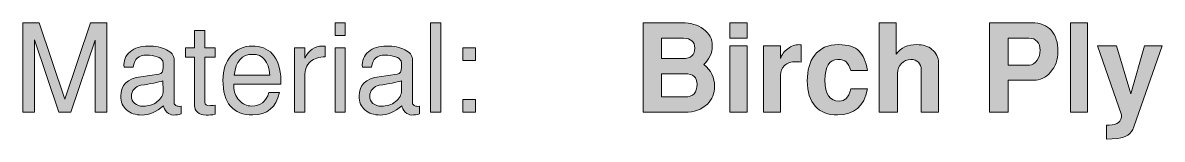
# Model space of a CAD drawing. Header units: inches. Extents: x 0.2 to 13, y -17.3 to -0.1.
# Drawn here: x 5.477 to 7.027, y -1.681 to -1.523 of the extents above; entities that cross this region are included whole.
import ezdxf

# ---------------------------------------------------------------- set-up
doc = ezdxf.new("R2010")
doc.units = ezdxf.units.IN
doc.header["$MEASUREMENT"] = 0
doc.layers.add('Layer 1', color=7, linetype='Continuous')

# ---------------------------------------------------------------- blocks, each defined once
blk = doc.blocks.new('block 22')
at = {"layer": 'Layer 1', "true_color": 0xed1f24}
h = blk.add_hatch(color=240, dxfattribs=at)
h.dxf.hatch_style = 2
h.paths.add_polyline_path([(5.5914, -1.6444), (5.5754, -1.6444), (5.5754, -1.5464), (5.5422, -1.6444), (5.5262, -1.6444), (5.493, -1.5459), (5.493, -1.6444), (5.477, -1.6444), (5.477, -1.5229), (5.4992, -1.5229), (5.5342, -1.6265), (5.5692, -1.5229), (5.5914, -1.5229)])
h = blk.add_hatch(color=240, dxfattribs=at)
h.dxf.hatch_style = 2
edge = h.paths.add_edge_path()
edge.add_spline(control_points=[(5.7385, -1.6473), (5.7344, -1.6481), (5.7304, -1.6485), (5.7265, -1.6485), (5.7216, -1.6485), (5.7177, -1.6471), (5.7147, -1.6443), (5.712, -1.6418), (5.7107, -1.639), (5.7107, -1.6358), (5.7107, -1.6358), (5.7107, -1.5698), (5.7107, -1.5698), (5.7107, -1.5698), (5.6985, -1.5698), (5.6985, -1.5698), (5.6985, -1.5698), (5.6985, -1.557), (5.6985, -1.557), (5.6985, -1.557), (5.7107, -1.557), (5.7107, -1.557), (5.7107, -1.557), (5.7107, -1.5333), (5.7107, -1.5333), (5.7107, -1.5333), (5.7247, -1.5333), (5.7247, -1.5333), (5.7247, -1.5333), (5.7247, -1.557), (5.7247, -1.557), (5.7247, -1.557), (5.7385, -1.557), (5.7385, -1.557), (5.7385, -1.557), (5.7385, -1.5698), (5.7385, -1.5698), (5.7385, -1.5698), (5.7247, -1.5698), (5.7247, -1.5698), (5.7247, -1.5698), (5.7247, -1.6314), (5.7247, -1.6314), (5.7247, -1.6342), (5.7268, -1.6356), (5.7309, -1.6356), (5.7325, -1.6356), (5.7351, -1.6353), (5.7385, -1.6348), (5.7385, -1.6348), (5.7385, -1.6473), (5.7385, -1.6473)], knot_values=[0, 0, 0, 0, 1, 1, 1, 2, 2, 2, 3, 3, 3, 4, 4, 4, 5, 5, 5, 6, 6, 6, 7, 7, 7, 8, 8, 8, 9, 9, 9, 10, 10, 10, 11, 11, 11, 12, 12, 12, 13, 13, 13, 14, 14, 14, 15, 15, 15, 16, 16, 16, 17, 17, 17, 17], degree=3, periodic=1)
h = blk.add_hatch(color=240, dxfattribs=at)
h.dxf.hatch_style = 2
h.paths.add_polyline_path([(5.9157, -1.5403), (5.9017, -1.5403), (5.9017, -1.5229), (5.9157, -1.5229)])
h.paths.add_polyline_path([(5.9157, -1.6444), (5.9017, -1.6444), (5.9017, -1.557), (5.9157, -1.557)])
h = blk.add_hatch(color=240, dxfattribs=at)
h.dxf.hatch_style = 2
h.paths.add_polyline_path([(6.0457, -1.6444), (6.0317, -1.6444), (6.0317, -1.5229), (6.0457, -1.5229)])
h = blk.add_hatch(color=240, dxfattribs=at)
h.dxf.hatch_style = 2
edge = h.paths.add_edge_path()
edge.add_spline(control_points=[(5.6925, -1.6468), (5.6891, -1.6478), (5.6855, -1.6483), (5.6817, -1.6483), (5.6787, -1.6483), (5.6758, -1.6469), (5.6731, -1.6442), (5.6704, -1.6415), (5.6689, -1.6386), (5.6685, -1.6356), (5.6584, -1.6441), (5.6486, -1.6483), (5.6392, -1.6483), (5.6304, -1.6483), (5.6234, -1.646), (5.6182, -1.6414), (5.613, -1.6369), (5.6104, -1.6306), (5.6104, -1.6226), (5.6104, -1.6074), (5.6194, -1.5986), (5.6375, -1.5962), (5.6375, -1.5962), (5.662, -1.5928), (5.662, -1.5928), (5.6659, -1.5923), (5.6679, -1.5891), (5.6679, -1.5833), (5.6679, -1.5784), (5.6677, -1.5756), (5.6674, -1.5748), (5.6664, -1.5725), (5.6638, -1.5706), (5.6596, -1.5691), (5.6555, -1.5677), (5.6508, -1.5669), (5.6454, -1.5669), (5.6399, -1.5669), (5.6357, -1.5682), (5.6329, -1.5707), (5.6301, -1.5732), (5.6282, -1.5773), (5.6273, -1.5831), (5.6273, -1.5831), (5.6147, -1.5831), (5.6147, -1.5831), (5.6139, -1.5744), (5.6167, -1.5675), (5.623, -1.5623), (5.6294, -1.5571), (5.6376, -1.5545), (5.6477, -1.5545), (5.6575, -1.5545), (5.6658, -1.5562), (5.6725, -1.5596), (5.6793, -1.5631), (5.6827, -1.5672), (5.6827, -1.5721), (5.6827, -1.5721), (5.6827, -1.6313), (5.6827, -1.6313), (5.6827, -1.6325), (5.6833, -1.6336), (5.6844, -1.6346), (5.6856, -1.6356), (5.6869, -1.6362), (5.6884, -1.6364), (5.6895, -1.6366), (5.6909, -1.6366), (5.6925, -1.6364), (5.6925, -1.6364), (5.6925, -1.6468), (5.6925, -1.6468)], knot_values=[0, 0, 0, 0, 1, 1, 1, 2, 2, 2, 3, 3, 3, 4, 4, 4, 5, 5, 5, 6, 6, 6, 7, 7, 7, 8, 8, 8, 9, 9, 9, 10, 10, 10, 11, 11, 11, 12, 12, 12, 13, 13, 13, 14, 14, 14, 15, 15, 15, 16, 16, 16, 17, 17, 17, 18, 18, 18, 19, 19, 19, 20, 20, 20, 21, 21, 21, 22, 22, 22, 23, 23, 23, 24, 24, 24, 24], degree=3, periodic=1)
edge = h.paths.add_edge_path()
edge.add_spline(control_points=[(5.6679, -1.6155), (5.6679, -1.6155), (5.6677, -1.6019), (5.6677, -1.6019), (5.661, -1.6038), (5.6509, -1.6058), (5.6376, -1.6078), (5.634, -1.6085), (5.631, -1.6102), (5.6285, -1.613), (5.626, -1.6158), (5.6247, -1.6189), (5.6247, -1.6224), (5.6247, -1.6264), (5.6262, -1.6298), (5.6292, -1.6324), (5.6321, -1.6351), (5.6359, -1.6364), (5.6405, -1.6364), (5.648, -1.6364), (5.6544, -1.6343), (5.6599, -1.6301), (5.6653, -1.6258), (5.668, -1.621), (5.6679, -1.6155)], knot_values=[0, 0, 0, 0, 1, 1, 1, 2, 2, 2, 3, 3, 3, 4, 4, 4, 5, 5, 5, 6, 6, 6, 7, 7, 7, 8, 8, 8, 8], degree=3, periodic=1)
h = blk.add_hatch(color=240, dxfattribs=at)
h.dxf.hatch_style = 2
edge = h.paths.add_edge_path()
edge.add_spline(control_points=[(5.828, -1.6011), (5.828, -1.6032), (5.828, -1.6049), (5.8279, -1.6063), (5.8279, -1.6063), (5.7642, -1.6063), (5.7642, -1.6063), (5.7641, -1.6071), (5.764, -1.6082), (5.764, -1.6096), (5.764, -1.6166), (5.7664, -1.6228), (5.7713, -1.6281), (5.7761, -1.6334), (5.7818, -1.6361), (5.7885, -1.6361), (5.8, -1.6361), (5.8078, -1.63), (5.8119, -1.6178), (5.8119, -1.6178), (5.8262, -1.6178), (5.8262, -1.6178), (5.8215, -1.638), (5.8095, -1.6481), (5.79, -1.6481), (5.7628, -1.6481), (5.7492, -1.6323), (5.7492, -1.6008), (5.7492, -1.5872), (5.7529, -1.5761), (5.7604, -1.5675), (5.7678, -1.5588), (5.7774, -1.5545), (5.789, -1.5545), (5.8005, -1.5545), (5.8096, -1.558), (5.8164, -1.5651), (5.824, -1.5732), (5.8279, -1.5852), (5.828, -1.6011)], knot_values=[0, 0, 0, 0, 1, 1, 1, 2, 2, 2, 3, 3, 3, 4, 4, 4, 5, 5, 5, 6, 6, 6, 7, 7, 7, 8, 8, 8, 9, 9, 9, 10, 10, 10, 11, 11, 11, 12, 12, 12, 13, 13, 13, 13], degree=3, periodic=1)
edge = h.paths.add_edge_path()
edge.add_spline(control_points=[(5.8132, -1.5939), (5.8114, -1.5752), (5.8035, -1.5658), (5.7896, -1.5658), (5.7751, -1.5658), (5.7668, -1.5752), (5.7647, -1.5939), (5.7647, -1.5939), (5.8132, -1.5939), (5.8132, -1.5939)], knot_values=[0, 0, 0, 0, 1, 1, 1, 2, 2, 2, 3, 3, 3, 3], degree=3, periodic=1)
h = blk.add_hatch(color=240, dxfattribs=at)
h.dxf.hatch_style = 2
edge = h.paths.add_edge_path()
edge.add_spline(control_points=[(5.8885, -1.5693), (5.88, -1.5693), (5.8733, -1.5714), (5.8684, -1.5756), (5.8631, -1.5803), (5.8605, -1.5869), (5.8605, -1.5955), (5.8605, -1.5955), (5.8605, -1.6444), (5.8605, -1.6444), (5.8605, -1.6444), (5.8465, -1.6444), (5.8465, -1.6444), (5.8465, -1.6444), (5.8465, -1.557), (5.8465, -1.557), (5.8465, -1.557), (5.8605, -1.557), (5.8605, -1.557), (5.8605, -1.557), (5.8605, -1.5709), (5.8605, -1.5709), (5.8661, -1.56), (5.8741, -1.5545), (5.8845, -1.5545), (5.8854, -1.5545), (5.8868, -1.5546), (5.8885, -1.5548), (5.8885, -1.5548), (5.8885, -1.5693), (5.8885, -1.5693)], knot_values=[0, 0, 0, 0, 1, 1, 1, 2, 2, 2, 3, 3, 3, 4, 4, 4, 5, 5, 5, 6, 6, 6, 7, 7, 7, 8, 8, 8, 9, 9, 9, 10, 10, 10, 10], degree=3, periodic=1)
h = blk.add_hatch(color=240, dxfattribs=at)
h.dxf.hatch_style = 2
edge = h.paths.add_edge_path()
edge.add_spline(control_points=[(6.0167, -1.6468), (6.0132, -1.6478), (6.0096, -1.6483), (6.0059, -1.6483), (6.0029, -1.6483), (6, -1.6469), (5.9973, -1.6442), (5.9945, -1.6415), (5.993, -1.6386), (5.9927, -1.6356), (5.9826, -1.6441), (5.9728, -1.6483), (5.9634, -1.6483), (5.9546, -1.6483), (5.9476, -1.646), (5.9424, -1.6414), (5.9371, -1.6369), (5.9345, -1.6306), (5.9345, -1.6226), (5.9345, -1.6074), (5.9436, -1.5986), (5.9616, -1.5962), (5.9616, -1.5962), (5.9862, -1.5928), (5.9862, -1.5928), (5.9901, -1.5923), (5.992, -1.5891), (5.992, -1.5833), (5.992, -1.5784), (5.9919, -1.5756), (5.9915, -1.5748), (5.9905, -1.5725), (5.9879, -1.5706), (5.9838, -1.5691), (5.9796, -1.5677), (5.9749, -1.5669), (5.9696, -1.5669), (5.9641, -1.5669), (5.9599, -1.5682), (5.9571, -1.5707), (5.9542, -1.5732), (5.9524, -1.5773), (5.9515, -1.5831), (5.9515, -1.5831), (5.9389, -1.5831), (5.9389, -1.5831), (5.9381, -1.5744), (5.9409, -1.5675), (5.9472, -1.5623), (5.9535, -1.5571), (5.9617, -1.5545), (5.9719, -1.5545), (5.9816, -1.5545), (5.9899, -1.5562), (5.9967, -1.5596), (6.0035, -1.5631), (6.0069, -1.5672), (6.0069, -1.5721), (6.0069, -1.5721), (6.0069, -1.6313), (6.0069, -1.6313), (6.0069, -1.6325), (6.0074, -1.6336), (6.0086, -1.6346), (6.0098, -1.6356), (6.0111, -1.6362), (6.0125, -1.6364), (6.0136, -1.6366), (6.015, -1.6366), (6.0167, -1.6364), (6.0167, -1.6364), (6.0167, -1.6468), (6.0167, -1.6468)], knot_values=[0, 0, 0, 0, 1, 1, 1, 2, 2, 2, 3, 3, 3, 4, 4, 4, 5, 5, 5, 6, 6, 6, 7, 7, 7, 8, 8, 8, 9, 9, 9, 10, 10, 10, 11, 11, 11, 12, 12, 12, 13, 13, 13, 14, 14, 14, 15, 15, 15, 16, 16, 16, 17, 17, 17, 18, 18, 18, 19, 19, 19, 20, 20, 20, 21, 21, 21, 22, 22, 22, 23, 23, 23, 24, 24, 24, 24], degree=3, periodic=1)
edge = h.paths.add_edge_path()
edge.add_spline(control_points=[(5.992, -1.6155), (5.992, -1.6155), (5.9919, -1.6019), (5.9919, -1.6019), (5.9852, -1.6038), (5.9751, -1.6058), (5.9617, -1.6078), (5.9582, -1.6085), (5.9552, -1.6102), (5.9526, -1.613), (5.9501, -1.6158), (5.9489, -1.6189), (5.9489, -1.6224), (5.9489, -1.6264), (5.9503, -1.6298), (5.9533, -1.6324), (5.9563, -1.6351), (5.9601, -1.6364), (5.9647, -1.6364), (5.9721, -1.6364), (5.9786, -1.6343), (5.984, -1.6301), (5.9895, -1.6258), (5.9921, -1.621), (5.992, -1.6155)], knot_values=[0, 0, 0, 0, 1, 1, 1, 2, 2, 2, 3, 3, 3, 4, 4, 4, 5, 5, 5, 6, 6, 6, 7, 7, 7, 8, 8, 8, 8], degree=3, periodic=1)
h = blk.add_hatch(color=240, dxfattribs=at)
h.dxf.hatch_style = 2
h.paths.add_polyline_path([(6.0929, -1.5743), (6.0755, -1.5743), (6.0755, -1.557), (6.0929, -1.557)])
h.paths.add_polyline_path([(6.0929, -1.6444), (6.0755, -1.6444), (6.0755, -1.6271), (6.0929, -1.6271)])
at = {"layer": 'Layer 1', "lineweight": 0}
for points in [[(5.5914, -1.6444), (5.5754, -1.6444), (5.5754, -1.5464), (5.5422, -1.6444), (5.5262, -1.6444), (5.493, -1.5459), (5.493, -1.6444), (5.477, -1.6444), (5.477, -1.5229), (5.4992, -1.5229), (5.5342, -1.6265), (5.5692, -1.5229), (5.5914, -1.5229), (5.5914, -1.6444)], [(5.9157, -1.5403), (5.9017, -1.5403), (5.9017, -1.5229), (5.9157, -1.5229), (5.9157, -1.5403)], [(6.0457, -1.6444), (6.0317, -1.6444), (6.0317, -1.5229), (6.0457, -1.5229), (6.0457, -1.6444)], [(5.9157, -1.6444), (5.9017, -1.6444), (5.9017, -1.557), (5.9157, -1.557), (5.9157, -1.6444)], [(6.0929, -1.5743), (6.0755, -1.5743), (6.0755, -1.557), (6.0929, -1.557), (6.0929, -1.5743)], [(6.0929, -1.6444), (6.0755, -1.6444), (6.0755, -1.6271), (6.0929, -1.6271), (6.0929, -1.6444)]]:
    blk.add_lwpolyline(points, dxfattribs=at)
for points, knots in [([(5.7385, -1.6473), (5.7344, -1.6481), (5.7304, -1.6485), (5.7265, -1.6485), (5.7216, -1.6485), (5.7177, -1.6471), (5.7147, -1.6443), (5.712, -1.6418), (5.7107, -1.639), (5.7107, -1.6358), (5.7107, -1.6358), (5.7107, -1.5698), (5.7107, -1.5698), (5.7107, -1.5698), (5.6985, -1.5698), (5.6985, -1.5698), (5.6985, -1.5698), (5.6985, -1.557), (5.6985, -1.557), (5.6985, -1.557), (5.7107, -1.557), (5.7107, -1.557), (5.7107, -1.557), (5.7107, -1.5333), (5.7107, -1.5333), (5.7107, -1.5333), (5.7247, -1.5333), (5.7247, -1.5333), (5.7247, -1.5333), (5.7247, -1.557), (5.7247, -1.557), (5.7247, -1.557), (5.7385, -1.557), (5.7385, -1.557), (5.7385, -1.557), (5.7385, -1.5698), (5.7385, -1.5698), (5.7385, -1.5698), (5.7247, -1.5698), (5.7247, -1.5698), (5.7247, -1.5698), (5.7247, -1.6314), (5.7247, -1.6314), (5.7247, -1.6342), (5.7268, -1.6356), (5.7309, -1.6356), (5.7325, -1.6356), (5.7351, -1.6353), (5.7385, -1.6348), (5.7385, -1.6348), (5.7385, -1.6473), (5.7385, -1.6473)], [0, 0, 0, 0, 1, 1, 1, 2, 2, 2, 3, 3, 3, 4, 4, 4, 5, 5, 5, 6, 6, 6, 7, 7, 7, 8, 8, 8, 9, 9, 9, 10, 10, 10, 11, 11, 11, 12, 12, 12, 13, 13, 13, 14, 14, 14, 15, 15, 15, 16, 16, 16, 17, 17, 17, 17]), ([(5.6925, -1.6468), (5.6891, -1.6478), (5.6855, -1.6483), (5.6817, -1.6483), (5.6787, -1.6483), (5.6758, -1.6469), (5.6731, -1.6442), (5.6704, -1.6415), (5.6689, -1.6386), (5.6685, -1.6356), (5.6584, -1.6441), (5.6486, -1.6483), (5.6392, -1.6483), (5.6304, -1.6483), (5.6234, -1.646), (5.6182, -1.6414), (5.613, -1.6369), (5.6104, -1.6306), (5.6104, -1.6226), (5.6104, -1.6074), (5.6194, -1.5986), (5.6375, -1.5962), (5.6375, -1.5962), (5.662, -1.5928), (5.662, -1.5928), (5.6659, -1.5923), (5.6679, -1.5891), (5.6679, -1.5833), (5.6679, -1.5784), (5.6677, -1.5756), (5.6674, -1.5748), (5.6664, -1.5725), (5.6638, -1.5706), (5.6596, -1.5691), (5.6555, -1.5677), (5.6508, -1.5669), (5.6454, -1.5669), (5.6399, -1.5669), (5.6357, -1.5682), (5.6329, -1.5707), (5.6301, -1.5732), (5.6282, -1.5773), (5.6273, -1.5831), (5.6273, -1.5831), (5.6147, -1.5831), (5.6147, -1.5831), (5.6139, -1.5744), (5.6167, -1.5675), (5.623, -1.5623), (5.6294, -1.5571), (5.6376, -1.5545), (5.6477, -1.5545), (5.6575, -1.5545), (5.6658, -1.5562), (5.6725, -1.5596), (5.6793, -1.5631), (5.6827, -1.5672), (5.6827, -1.5721), (5.6827, -1.5721), (5.6827, -1.6313), (5.6827, -1.6313), (5.6827, -1.6325), (5.6833, -1.6336), (5.6844, -1.6346), (5.6856, -1.6356), (5.6869, -1.6362), (5.6884, -1.6364), (5.6895, -1.6366), (5.6909, -1.6366), (5.6925, -1.6364), (5.6925, -1.6364), (5.6925, -1.6468), (5.6925, -1.6468)], [0, 0, 0, 0, 1, 1, 1, 2, 2, 2, 3, 3, 3, 4, 4, 4, 5, 5, 5, 6, 6, 6, 7, 7, 7, 8, 8, 8, 9, 9, 9, 10, 10, 10, 11, 11, 11, 12, 12, 12, 13, 13, 13, 14, 14, 14, 15, 15, 15, 16, 16, 16, 17, 17, 17, 18, 18, 18, 19, 19, 19, 20, 20, 20, 21, 21, 21, 22, 22, 22, 23, 23, 23, 24, 24, 24, 24]), ([(5.828, -1.6011), (5.828, -1.6032), (5.828, -1.6049), (5.8279, -1.6063), (5.8279, -1.6063), (5.7642, -1.6063), (5.7642, -1.6063), (5.7641, -1.6071), (5.764, -1.6082), (5.764, -1.6096), (5.764, -1.6166), (5.7664, -1.6228), (5.7713, -1.6281), (5.7761, -1.6334), (5.7818, -1.6361), (5.7885, -1.6361), (5.8, -1.6361), (5.8078, -1.63), (5.8119, -1.6178), (5.8119, -1.6178), (5.8262, -1.6178), (5.8262, -1.6178), (5.8215, -1.638), (5.8095, -1.6481), (5.79, -1.6481), (5.7628, -1.6481), (5.7492, -1.6323), (5.7492, -1.6008), (5.7492, -1.5872), (5.7529, -1.5761), (5.7604, -1.5675), (5.7678, -1.5588), (5.7774, -1.5545), (5.789, -1.5545), (5.8005, -1.5545), (5.8096, -1.558), (5.8164, -1.5651), (5.824, -1.5732), (5.8279, -1.5852), (5.828, -1.6011)], [0, 0, 0, 0, 1, 1, 1, 2, 2, 2, 3, 3, 3, 4, 4, 4, 5, 5, 5, 6, 6, 6, 7, 7, 7, 8, 8, 8, 9, 9, 9, 10, 10, 10, 11, 11, 11, 12, 12, 12, 13, 13, 13, 13]), ([(5.8885, -1.5693), (5.88, -1.5693), (5.8733, -1.5714), (5.8684, -1.5756), (5.8631, -1.5803), (5.8605, -1.5869), (5.8605, -1.5955), (5.8605, -1.5955), (5.8605, -1.6444), (5.8605, -1.6444), (5.8605, -1.6444), (5.8465, -1.6444), (5.8465, -1.6444), (5.8465, -1.6444), (5.8465, -1.557), (5.8465, -1.557), (5.8465, -1.557), (5.8605, -1.557), (5.8605, -1.557), (5.8605, -1.557), (5.8605, -1.5709), (5.8605, -1.5709), (5.8661, -1.56), (5.8741, -1.5545), (5.8845, -1.5545), (5.8854, -1.5545), (5.8868, -1.5546), (5.8885, -1.5548), (5.8885, -1.5548), (5.8885, -1.5693), (5.8885, -1.5693)], [0, 0, 0, 0, 1, 1, 1, 2, 2, 2, 3, 3, 3, 4, 4, 4, 5, 5, 5, 6, 6, 6, 7, 7, 7, 8, 8, 8, 9, 9, 9, 10, 10, 10, 10]), ([(6.0167, -1.6468), (6.0132, -1.6478), (6.0096, -1.6483), (6.0059, -1.6483), (6.0029, -1.6483), (6, -1.6469), (5.9973, -1.6442), (5.9945, -1.6415), (5.993, -1.6386), (5.9927, -1.6356), (5.9826, -1.6441), (5.9728, -1.6483), (5.9634, -1.6483), (5.9546, -1.6483), (5.9476, -1.646), (5.9424, -1.6414), (5.9371, -1.6369), (5.9345, -1.6306), (5.9345, -1.6226), (5.9345, -1.6074), (5.9436, -1.5986), (5.9616, -1.5962), (5.9616, -1.5962), (5.9862, -1.5928), (5.9862, -1.5928), (5.9901, -1.5923), (5.992, -1.5891), (5.992, -1.5833), (5.992, -1.5784), (5.9919, -1.5756), (5.9915, -1.5748), (5.9905, -1.5725), (5.9879, -1.5706), (5.9838, -1.5691), (5.9796, -1.5677), (5.9749, -1.5669), (5.9696, -1.5669), (5.9641, -1.5669), (5.9599, -1.5682), (5.9571, -1.5707), (5.9542, -1.5732), (5.9524, -1.5773), (5.9515, -1.5831), (5.9515, -1.5831), (5.9389, -1.5831), (5.9389, -1.5831), (5.9381, -1.5744), (5.9409, -1.5675), (5.9472, -1.5623), (5.9535, -1.5571), (5.9617, -1.5545), (5.9719, -1.5545), (5.9816, -1.5545), (5.9899, -1.5562), (5.9967, -1.5596), (6.0035, -1.5631), (6.0069, -1.5672), (6.0069, -1.5721), (6.0069, -1.5721), (6.0069, -1.6313), (6.0069, -1.6313), (6.0069, -1.6325), (6.0074, -1.6336), (6.0086, -1.6346), (6.0098, -1.6356), (6.0111, -1.6362), (6.0125, -1.6364), (6.0136, -1.6366), (6.015, -1.6366), (6.0167, -1.6364), (6.0167, -1.6364), (6.0167, -1.6468), (6.0167, -1.6468)], [0, 0, 0, 0, 1, 1, 1, 2, 2, 2, 3, 3, 3, 4, 4, 4, 5, 5, 5, 6, 6, 6, 7, 7, 7, 8, 8, 8, 9, 9, 9, 10, 10, 10, 11, 11, 11, 12, 12, 12, 13, 13, 13, 14, 14, 14, 15, 15, 15, 16, 16, 16, 17, 17, 17, 18, 18, 18, 19, 19, 19, 20, 20, 20, 21, 21, 21, 22, 22, 22, 23, 23, 23, 24, 24, 24, 24]), ([(5.8132, -1.5939), (5.8114, -1.5752), (5.8035, -1.5658), (5.7896, -1.5658), (5.7751, -1.5658), (5.7668, -1.5752), (5.7647, -1.5939), (5.7647, -1.5939), (5.8132, -1.5939), (5.8132, -1.5939)], [0, 0, 0, 0, 1, 1, 1, 2, 2, 2, 3, 3, 3, 3]), ([(5.6679, -1.6155), (5.6679, -1.6155), (5.6677, -1.6019), (5.6677, -1.6019), (5.661, -1.6038), (5.6509, -1.6058), (5.6376, -1.6078), (5.634, -1.6085), (5.631, -1.6102), (5.6285, -1.613), (5.626, -1.6158), (5.6247, -1.6189), (5.6247, -1.6224), (5.6247, -1.6264), (5.6262, -1.6298), (5.6292, -1.6324), (5.6321, -1.6351), (5.6359, -1.6364), (5.6405, -1.6364), (5.648, -1.6364), (5.6544, -1.6343), (5.6599, -1.6301), (5.6653, -1.6258), (5.668, -1.621), (5.6679, -1.6155)], [0, 0, 0, 0, 1, 1, 1, 2, 2, 2, 3, 3, 3, 4, 4, 4, 5, 5, 5, 6, 6, 6, 7, 7, 7, 8, 8, 8, 8]), ([(5.992, -1.6155), (5.992, -1.6155), (5.9919, -1.6019), (5.9919, -1.6019), (5.9852, -1.6038), (5.9751, -1.6058), (5.9617, -1.6078), (5.9582, -1.6085), (5.9552, -1.6102), (5.9526, -1.613), (5.9501, -1.6158), (5.9489, -1.6189), (5.9489, -1.6224), (5.9489, -1.6264), (5.9503, -1.6298), (5.9533, -1.6324), (5.9563, -1.6351), (5.9601, -1.6364), (5.9647, -1.6364), (5.9721, -1.6364), (5.9786, -1.6343), (5.984, -1.6301), (5.9895, -1.6258), (5.9921, -1.621), (5.992, -1.6155)], [0, 0, 0, 0, 1, 1, 1, 2, 2, 2, 3, 3, 3, 4, 4, 4, 5, 5, 5, 6, 6, 6, 7, 7, 7, 8, 8, 8, 8])]:
    blk.add_open_spline(points, degree=3, knots=knots, dxfattribs=at)
blk = doc.blocks.new('block 23')
at = {"layer": 'Layer 1', "true_color": 0xed1f24}
h = blk.add_hatch(color=240, dxfattribs=at)
h.dxf.hatch_style = 2
edge = h.paths.add_edge_path()
edge.add_spline(control_points=[(6.418, -1.6093), (6.418, -1.619), (6.4147, -1.627), (6.4081, -1.6334), (6.4007, -1.6408), (6.3903, -1.6444), (6.377, -1.6444), (6.377, -1.6444), (6.3208, -1.6444), (6.3208, -1.6444), (6.3208, -1.6444), (6.3208, -1.5229), (6.3208, -1.5229), (6.3208, -1.5229), (6.3735, -1.5229), (6.3735, -1.5229), (6.3851, -1.5229), (6.3949, -1.5258), (6.4029, -1.5314), (6.4108, -1.5371), (6.4148, -1.5448), (6.4148, -1.5546), (6.4148, -1.564), (6.411, -1.5723), (6.4033, -1.5796), (6.4131, -1.5874), (6.418, -1.5973), (6.418, -1.6093)], knot_values=[0, 0, 0, 0, 1, 1, 1, 2, 2, 2, 3, 3, 3, 4, 4, 4, 5, 5, 5, 6, 6, 6, 7, 7, 7, 8, 8, 8, 9, 9, 9, 9], degree=3, periodic=1)
edge = h.paths.add_edge_path()
edge.add_spline(control_points=[(6.391, -1.5573), (6.391, -1.5484), (6.3858, -1.544), (6.3755, -1.544), (6.3755, -1.544), (6.3458, -1.544), (6.3458, -1.544), (6.3458, -1.544), (6.3458, -1.5715), (6.3458, -1.5715), (6.3458, -1.5715), (6.3748, -1.5715), (6.3748, -1.5715), (6.3856, -1.5715), (6.391, -1.5667), (6.391, -1.5573)], knot_values=[0, 0, 0, 0, 1, 1, 1, 2, 2, 2, 3, 3, 3, 4, 4, 4, 5, 5, 5, 5], degree=3, periodic=1)
edge = h.paths.add_edge_path()
edge.add_spline(control_points=[(6.3941, -1.6065), (6.3941, -1.5969), (6.3887, -1.5921), (6.3778, -1.5921), (6.3778, -1.5921), (6.3458, -1.5921), (6.3458, -1.5921), (6.3458, -1.5921), (6.3458, -1.6236), (6.3458, -1.6236), (6.3458, -1.6236), (6.3778, -1.6236), (6.3778, -1.6236), (6.3887, -1.6236), (6.3941, -1.6179), (6.3941, -1.6065)], knot_values=[0, 0, 0, 0, 1, 1, 1, 2, 2, 2, 3, 3, 3, 4, 4, 4, 5, 5, 5, 5], degree=3, periodic=1)
h = blk.add_hatch(color=240, dxfattribs=at)
h.dxf.hatch_style = 2
h.paths.add_polyline_path([(6.4621, -1.5438), (6.4388, -1.5438), (6.4388, -1.5229), (6.4621, -1.5229)])
h.paths.add_polyline_path([(6.4621, -1.6444), (6.4388, -1.6444), (6.4388, -1.5541), (6.4621, -1.5541)])
h = blk.add_hatch(color=240, dxfattribs=at)
h.dxf.hatch_style = 2
edge = h.paths.add_edge_path()
edge.add_spline(control_points=[(6.7225, -1.6444), (6.7225, -1.6444), (6.6991, -1.6444), (6.6991, -1.6444), (6.6991, -1.6444), (6.6991, -1.5868), (6.6991, -1.5868), (6.6991, -1.5825), (6.6978, -1.579), (6.6951, -1.5765), (6.6925, -1.574), (6.6891, -1.5728), (6.685, -1.5728), (6.6797, -1.5728), (6.6754, -1.5746), (6.672, -1.5782), (6.6685, -1.5818), (6.6668, -1.5864), (6.6668, -1.5918), (6.6668, -1.5918), (6.6668, -1.6444), (6.6668, -1.6444), (6.6668, -1.6444), (6.6418, -1.6444), (6.6418, -1.6444), (6.6418, -1.6444), (6.6418, -1.5229), (6.6418, -1.5229), (6.6418, -1.5229), (6.6651, -1.5229), (6.6651, -1.5229), (6.6651, -1.5229), (6.6651, -1.5655), (6.6651, -1.5655), (6.6715, -1.5569), (6.6808, -1.5526), (6.6931, -1.5526), (6.7012, -1.5526), (6.7081, -1.5548), (6.7136, -1.5591), (6.7195, -1.5638), (6.7225, -1.5699), (6.7225, -1.5774), (6.7225, -1.5774), (6.7225, -1.6444), (6.7225, -1.6444)], knot_values=[0, 0, 0, 0, 1, 1, 1, 2, 2, 2, 3, 3, 3, 4, 4, 4, 5, 5, 5, 6, 6, 6, 7, 7, 7, 8, 8, 8, 9, 9, 9, 10, 10, 10, 11, 11, 11, 12, 12, 12, 13, 13, 13, 14, 14, 14, 15, 15, 15, 15], degree=3, periodic=1)
h = blk.add_hatch(color=240, dxfattribs=at)
h.dxf.hatch_style = 2
edge = h.paths.add_edge_path()
edge.add_spline(control_points=[(6.885, -1.5618), (6.885, -1.573), (6.8816, -1.5824), (6.875, -1.5899), (6.8683, -1.5974), (6.8606, -1.6011), (6.852, -1.6011), (6.852, -1.6011), (6.8171, -1.6011), (6.8171, -1.6011), (6.8171, -1.6011), (6.8171, -1.6444), (6.8171, -1.6444), (6.8171, -1.6444), (6.7921, -1.6444), (6.7921, -1.6444), (6.7921, -1.6444), (6.7921, -1.5229), (6.7921, -1.5229), (6.7921, -1.5229), (6.8493, -1.5229), (6.8493, -1.5229), (6.8611, -1.5229), (6.87, -1.5264), (6.876, -1.5333), (6.882, -1.5402), (6.885, -1.5497), (6.885, -1.5618)], knot_values=[0, 0, 0, 0, 1, 1, 1, 2, 2, 2, 3, 3, 3, 4, 4, 4, 5, 5, 5, 6, 6, 6, 7, 7, 7, 8, 8, 8, 9, 9, 9, 9], degree=3, periodic=1)
edge = h.paths.add_edge_path()
edge.add_spline(control_points=[(6.8608, -1.5603), (6.8608, -1.5553), (6.8595, -1.5513), (6.8568, -1.5483), (6.8541, -1.5453), (6.8504, -1.5438), (6.8456, -1.5438), (6.8456, -1.5438), (6.8171, -1.5438), (6.8171, -1.5438), (6.8171, -1.5438), (6.8171, -1.5803), (6.8171, -1.5803), (6.8171, -1.5803), (6.8463, -1.5803), (6.8463, -1.5803), (6.8503, -1.5803), (6.8537, -1.5781), (6.8566, -1.5738), (6.8594, -1.5698), (6.8608, -1.5653), (6.8608, -1.5603)], knot_values=[0, 0, 0, 0, 1, 1, 1, 2, 2, 2, 3, 3, 3, 4, 4, 4, 5, 5, 5, 6, 6, 6, 7, 7, 7, 7], degree=3, periodic=1)
h = blk.add_hatch(color=240, dxfattribs=at)
h.dxf.hatch_style = 2
h.paths.add_polyline_path([(6.9253, -1.6444), (6.902, -1.6444), (6.902, -1.5229), (6.9253, -1.5229)])
h = blk.add_hatch(color=240, dxfattribs=at)
h.dxf.hatch_style = 2
edge = h.paths.add_edge_path()
edge.add_spline(control_points=[(6.5355, -1.5763), (6.5323, -1.5759), (6.5301, -1.5758), (6.5286, -1.5758), (6.5221, -1.5758), (6.5169, -1.5775), (6.5132, -1.581), (6.5095, -1.5845), (6.5076, -1.5889), (6.5076, -1.5943), (6.5076, -1.5943), (6.5076, -1.6444), (6.5076, -1.6444), (6.5076, -1.6444), (6.4843, -1.6444), (6.4843, -1.6444), (6.4843, -1.6444), (6.4843, -1.5541), (6.4843, -1.5541), (6.4843, -1.5541), (6.5076, -1.5541), (6.5076, -1.5541), (6.5076, -1.5541), (6.5076, -1.5716), (6.5076, -1.5716), (6.5093, -1.5663), (6.5126, -1.5618), (6.5176, -1.5581), (6.5226, -1.5545), (6.5276, -1.5526), (6.5326, -1.5526), (6.5332, -1.5526), (6.5341, -1.5527), (6.5355, -1.553), (6.5355, -1.553), (6.5355, -1.5763), (6.5355, -1.5763)], knot_values=[0, 0, 0, 0, 1, 1, 1, 2, 2, 2, 3, 3, 3, 4, 4, 4, 5, 5, 5, 6, 6, 6, 7, 7, 7, 8, 8, 8, 9, 9, 9, 10, 10, 10, 11, 11, 11, 12, 12, 12, 12], degree=3, periodic=1)
h = blk.add_hatch(color=240, dxfattribs=at)
h.dxf.hatch_style = 2
edge = h.paths.add_edge_path()
edge.add_spline(control_points=[(6.6261, -1.6129), (6.6212, -1.6364), (6.6076, -1.6481), (6.5853, -1.6481), (6.5721, -1.6481), (6.5619, -1.6442), (6.5548, -1.6364), (6.5477, -1.6285), (6.5441, -1.617), (6.5441, -1.6018), (6.5441, -1.5873), (6.5473, -1.5758), (6.5538, -1.5673), (6.5611, -1.5575), (6.5722, -1.5526), (6.587, -1.5526), (6.5994, -1.5526), (6.6086, -1.5556), (6.6146, -1.5614), (6.62, -1.5667), (6.6238, -1.5755), (6.6261, -1.5878), (6.6261, -1.5878), (6.6031, -1.5878), (6.6031, -1.5878), (6.6017, -1.5823), (6.5997, -1.5784), (6.5971, -1.5762), (6.5945, -1.5739), (6.5907, -1.5728), (6.5857, -1.5728), (6.5739, -1.5728), (6.568, -1.5822), (6.568, -1.601), (6.568, -1.6199), (6.5745, -1.6293), (6.5877, -1.6293), (6.5917, -1.6293), (6.5948, -1.6281), (6.5971, -1.6256), (6.5994, -1.6232), (6.6014, -1.619), (6.6032, -1.6129), (6.6032, -1.6129), (6.6261, -1.6129), (6.6261, -1.6129)], knot_values=[0, 0, 0, 0, 1, 1, 1, 2, 2, 2, 3, 3, 3, 4, 4, 4, 5, 5, 5, 6, 6, 6, 7, 7, 7, 8, 8, 8, 9, 9, 9, 10, 10, 10, 11, 11, 11, 12, 12, 12, 13, 13, 13, 14, 14, 14, 15, 15, 15, 15], degree=3, periodic=1)
h = blk.add_hatch(color=240, dxfattribs=at)
h.dxf.hatch_style = 2
edge = h.paths.add_edge_path()
edge.add_spline(control_points=[(7.0268, -1.5541), (7.0268, -1.5541), (6.9881, -1.6644), (6.9881, -1.6644), (6.9848, -1.6739), (6.9776, -1.6791), (6.9665, -1.68), (6.9665, -1.68), (6.9511, -1.6811), (6.9511, -1.6811), (6.9511, -1.6811), (6.9511, -1.6619), (6.9511, -1.6619), (6.9511, -1.6619), (6.9546, -1.6619), (6.9546, -1.6619), (6.9658, -1.6619), (6.9715, -1.6573), (6.9715, -1.6479), (6.9715, -1.6479), (6.9386, -1.5541), (6.9386, -1.5541), (6.9386, -1.5541), (6.9645, -1.5541), (6.9645, -1.5541), (6.9645, -1.5541), (6.984, -1.6196), (6.984, -1.6196), (6.984, -1.6196), (7.0028, -1.5541), (7.0028, -1.5541), (7.0028, -1.5541), (7.0268, -1.5541), (7.0268, -1.5541)], knot_values=[0, 0, 0, 0, 1, 1, 1, 2, 2, 2, 3, 3, 3, 4, 4, 4, 5, 5, 5, 6, 6, 6, 7, 7, 7, 8, 8, 8, 9, 9, 9, 10, 10, 10, 11, 11, 11, 11], degree=3, periodic=1)
at = {"layer": 'Layer 1', "lineweight": 0}
for points in [[(6.4621, -1.5438), (6.4388, -1.5438), (6.4388, -1.5229), (6.4621, -1.5229), (6.4621, -1.5438)], [(6.9253, -1.6444), (6.902, -1.6444), (6.902, -1.5229), (6.9253, -1.5229), (6.9253, -1.6444)], [(6.4621, -1.6444), (6.4388, -1.6444), (6.4388, -1.5541), (6.4621, -1.5541), (6.4621, -1.6444)]]:
    blk.add_lwpolyline(points, dxfattribs=at)
for points, knots in [([(6.418, -1.6093), (6.418, -1.619), (6.4147, -1.627), (6.4081, -1.6334), (6.4007, -1.6408), (6.3903, -1.6444), (6.377, -1.6444), (6.377, -1.6444), (6.3208, -1.6444), (6.3208, -1.6444), (6.3208, -1.6444), (6.3208, -1.5229), (6.3208, -1.5229), (6.3208, -1.5229), (6.3735, -1.5229), (6.3735, -1.5229), (6.3851, -1.5229), (6.3949, -1.5258), (6.4029, -1.5314), (6.4108, -1.5371), (6.4148, -1.5448), (6.4148, -1.5546), (6.4148, -1.564), (6.411, -1.5723), (6.4033, -1.5796), (6.4131, -1.5874), (6.418, -1.5973), (6.418, -1.6093)], [0, 0, 0, 0, 1, 1, 1, 2, 2, 2, 3, 3, 3, 4, 4, 4, 5, 5, 5, 6, 6, 6, 7, 7, 7, 8, 8, 8, 9, 9, 9, 9]), ([(6.7225, -1.6444), (6.7225, -1.6444), (6.6991, -1.6444), (6.6991, -1.6444), (6.6991, -1.6444), (6.6991, -1.5868), (6.6991, -1.5868), (6.6991, -1.5825), (6.6978, -1.579), (6.6951, -1.5765), (6.6925, -1.574), (6.6891, -1.5728), (6.685, -1.5728), (6.6797, -1.5728), (6.6754, -1.5746), (6.672, -1.5782), (6.6685, -1.5818), (6.6668, -1.5864), (6.6668, -1.5918), (6.6668, -1.5918), (6.6668, -1.6444), (6.6668, -1.6444), (6.6668, -1.6444), (6.6418, -1.6444), (6.6418, -1.6444), (6.6418, -1.6444), (6.6418, -1.5229), (6.6418, -1.5229), (6.6418, -1.5229), (6.6651, -1.5229), (6.6651, -1.5229), (6.6651, -1.5229), (6.6651, -1.5655), (6.6651, -1.5655), (6.6715, -1.5569), (6.6808, -1.5526), (6.6931, -1.5526), (6.7012, -1.5526), (6.7081, -1.5548), (6.7136, -1.5591), (6.7195, -1.5638), (6.7225, -1.5699), (6.7225, -1.5774), (6.7225, -1.5774), (6.7225, -1.6444), (6.7225, -1.6444)], [0, 0, 0, 0, 1, 1, 1, 2, 2, 2, 3, 3, 3, 4, 4, 4, 5, 5, 5, 6, 6, 6, 7, 7, 7, 8, 8, 8, 9, 9, 9, 10, 10, 10, 11, 11, 11, 12, 12, 12, 13, 13, 13, 14, 14, 14, 15, 15, 15, 15]), ([(6.885, -1.5618), (6.885, -1.573), (6.8816, -1.5824), (6.875, -1.5899), (6.8683, -1.5974), (6.8606, -1.6011), (6.852, -1.6011), (6.852, -1.6011), (6.8171, -1.6011), (6.8171, -1.6011), (6.8171, -1.6011), (6.8171, -1.6444), (6.8171, -1.6444), (6.8171, -1.6444), (6.7921, -1.6444), (6.7921, -1.6444), (6.7921, -1.6444), (6.7921, -1.5229), (6.7921, -1.5229), (6.7921, -1.5229), (6.8493, -1.5229), (6.8493, -1.5229), (6.8611, -1.5229), (6.87, -1.5264), (6.876, -1.5333), (6.882, -1.5402), (6.885, -1.5497), (6.885, -1.5618)], [0, 0, 0, 0, 1, 1, 1, 2, 2, 2, 3, 3, 3, 4, 4, 4, 5, 5, 5, 6, 6, 6, 7, 7, 7, 8, 8, 8, 9, 9, 9, 9]), ([(6.391, -1.5573), (6.391, -1.5484), (6.3858, -1.544), (6.3755, -1.544), (6.3755, -1.544), (6.3458, -1.544), (6.3458, -1.544), (6.3458, -1.544), (6.3458, -1.5715), (6.3458, -1.5715), (6.3458, -1.5715), (6.3748, -1.5715), (6.3748, -1.5715), (6.3856, -1.5715), (6.391, -1.5667), (6.391, -1.5573)], [0, 0, 0, 0, 1, 1, 1, 2, 2, 2, 3, 3, 3, 4, 4, 4, 5, 5, 5, 5]), ([(6.8608, -1.5603), (6.8608, -1.5553), (6.8595, -1.5513), (6.8568, -1.5483), (6.8541, -1.5453), (6.8504, -1.5438), (6.8456, -1.5438), (6.8456, -1.5438), (6.8171, -1.5438), (6.8171, -1.5438), (6.8171, -1.5438), (6.8171, -1.5803), (6.8171, -1.5803), (6.8171, -1.5803), (6.8463, -1.5803), (6.8463, -1.5803), (6.8503, -1.5803), (6.8537, -1.5781), (6.8566, -1.5738), (6.8594, -1.5698), (6.8608, -1.5653), (6.8608, -1.5603)], [0, 0, 0, 0, 1, 1, 1, 2, 2, 2, 3, 3, 3, 4, 4, 4, 5, 5, 5, 6, 6, 6, 7, 7, 7, 7]), ([(6.5355, -1.5763), (6.5323, -1.5759), (6.5301, -1.5758), (6.5286, -1.5758), (6.5221, -1.5758), (6.5169, -1.5775), (6.5132, -1.581), (6.5095, -1.5845), (6.5076, -1.5889), (6.5076, -1.5943), (6.5076, -1.5943), (6.5076, -1.6444), (6.5076, -1.6444), (6.5076, -1.6444), (6.4843, -1.6444), (6.4843, -1.6444), (6.4843, -1.6444), (6.4843, -1.5541), (6.4843, -1.5541), (6.4843, -1.5541), (6.5076, -1.5541), (6.5076, -1.5541), (6.5076, -1.5541), (6.5076, -1.5716), (6.5076, -1.5716), (6.5093, -1.5663), (6.5126, -1.5618), (6.5176, -1.5581), (6.5226, -1.5545), (6.5276, -1.5526), (6.5326, -1.5526), (6.5332, -1.5526), (6.5341, -1.5527), (6.5355, -1.553), (6.5355, -1.553), (6.5355, -1.5763), (6.5355, -1.5763)], [0, 0, 0, 0, 1, 1, 1, 2, 2, 2, 3, 3, 3, 4, 4, 4, 5, 5, 5, 6, 6, 6, 7, 7, 7, 8, 8, 8, 9, 9, 9, 10, 10, 10, 11, 11, 11, 12, 12, 12, 12]), ([(6.6261, -1.6129), (6.6212, -1.6364), (6.6076, -1.6481), (6.5853, -1.6481), (6.5721, -1.6481), (6.5619, -1.6442), (6.5548, -1.6364), (6.5477, -1.6285), (6.5441, -1.617), (6.5441, -1.6018), (6.5441, -1.5873), (6.5473, -1.5758), (6.5538, -1.5673), (6.5611, -1.5575), (6.5722, -1.5526), (6.587, -1.5526), (6.5994, -1.5526), (6.6086, -1.5556), (6.6146, -1.5614), (6.62, -1.5667), (6.6238, -1.5755), (6.6261, -1.5878), (6.6261, -1.5878), (6.6031, -1.5878), (6.6031, -1.5878), (6.6017, -1.5823), (6.5997, -1.5784), (6.5971, -1.5762), (6.5945, -1.5739), (6.5907, -1.5728), (6.5857, -1.5728), (6.5739, -1.5728), (6.568, -1.5822), (6.568, -1.601), (6.568, -1.6199), (6.5745, -1.6293), (6.5877, -1.6293), (6.5917, -1.6293), (6.5948, -1.6281), (6.5971, -1.6256), (6.5994, -1.6232), (6.6014, -1.619), (6.6032, -1.6129), (6.6032, -1.6129), (6.6261, -1.6129), (6.6261, -1.6129)], [0, 0, 0, 0, 1, 1, 1, 2, 2, 2, 3, 3, 3, 4, 4, 4, 5, 5, 5, 6, 6, 6, 7, 7, 7, 8, 8, 8, 9, 9, 9, 10, 10, 10, 11, 11, 11, 12, 12, 12, 13, 13, 13, 14, 14, 14, 15, 15, 15, 15]), ([(7.0268, -1.5541), (7.0268, -1.5541), (6.9881, -1.6644), (6.9881, -1.6644), (6.9848, -1.6739), (6.9776, -1.6791), (6.9665, -1.68), (6.9665, -1.68), (6.9511, -1.6811), (6.9511, -1.6811), (6.9511, -1.6811), (6.9511, -1.6619), (6.9511, -1.6619), (6.9511, -1.6619), (6.9546, -1.6619), (6.9546, -1.6619), (6.9658, -1.6619), (6.9715, -1.6573), (6.9715, -1.6479), (6.9715, -1.6479), (6.9386, -1.5541), (6.9386, -1.5541), (6.9386, -1.5541), (6.9645, -1.5541), (6.9645, -1.5541), (6.9645, -1.5541), (6.984, -1.6196), (6.984, -1.6196), (6.984, -1.6196), (7.0028, -1.5541), (7.0028, -1.5541), (7.0028, -1.5541), (7.0268, -1.5541), (7.0268, -1.5541)], [0, 0, 0, 0, 1, 1, 1, 2, 2, 2, 3, 3, 3, 4, 4, 4, 5, 5, 5, 6, 6, 6, 7, 7, 7, 8, 8, 8, 9, 9, 9, 10, 10, 10, 11, 11, 11, 11]), ([(6.3941, -1.6065), (6.3941, -1.5969), (6.3887, -1.5921), (6.3778, -1.5921), (6.3778, -1.5921), (6.3458, -1.5921), (6.3458, -1.5921), (6.3458, -1.5921), (6.3458, -1.6236), (6.3458, -1.6236), (6.3458, -1.6236), (6.3778, -1.6236), (6.3778, -1.6236), (6.3887, -1.6236), (6.3941, -1.6179), (6.3941, -1.6065)], [0, 0, 0, 0, 1, 1, 1, 2, 2, 2, 3, 3, 3, 4, 4, 4, 5, 5, 5, 5])]:
    blk.add_open_spline(points, degree=3, knots=knots, dxfattribs=at)
blk = doc.blocks.new('block 21')
at = {"layer": 'Layer 1'}
for name in ['block 22', 'block 23']:
    blk.add_blockref(name, (0, 0), dxfattribs=at)
blk = doc.blocks.new('block 20')
at = {"layer": 'Layer 1'}
blk.add_blockref('block 21', (0, 0), dxfattribs=at)
blk = doc.blocks.new('block 19')
at = {"layer": 'Layer 1'}
blk.add_blockref('block 20', (0, 0), dxfattribs=at)

msp = doc.modelspace()

# ---------------------------------------------------------------- block references
at = {"layer": 'Layer 1'}
msp.add_blockref('block 19', (0, 0), dxfattribs=at)

doc.saveas('drawing.dxf')
